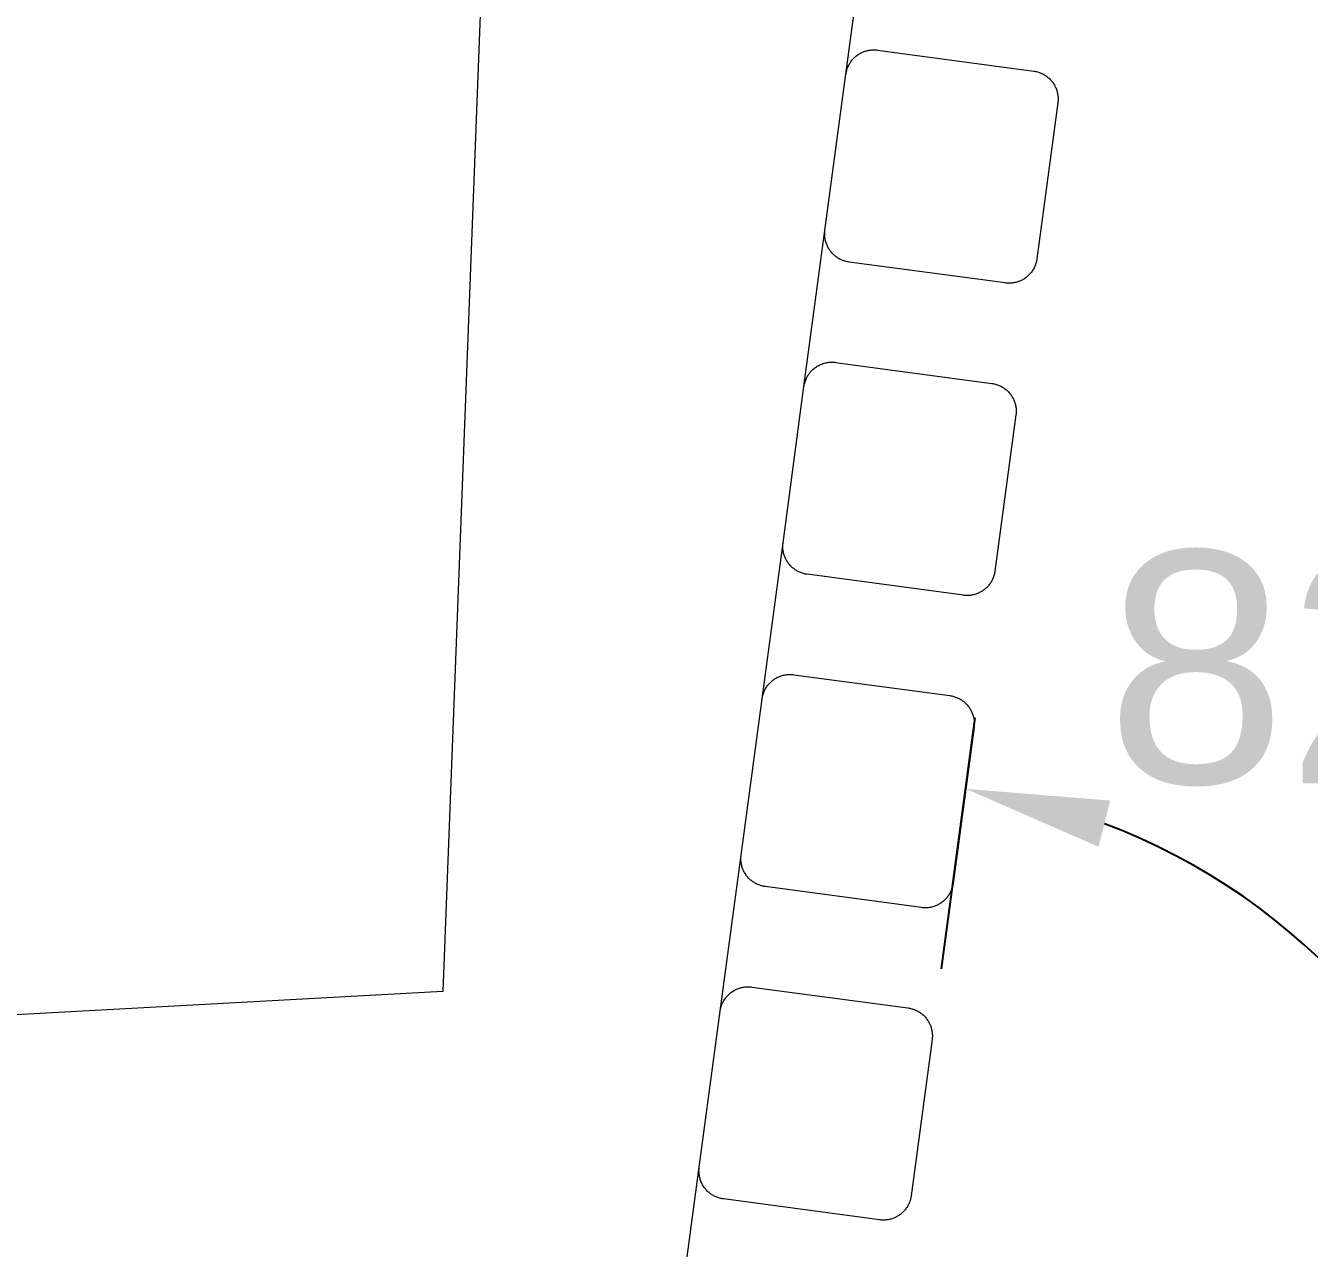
# Model space of a CAD drawing. Header units: inches. Extents: x 1 to 179, y 2 to 121.
# Drawn here: x 146.27 to 155.25, y 104.58 to 113.13 of the extents above; entities that cross this region are included whole.
import ezdxf

# ---------------------------------------------------------------- set-up
doc = ezdxf.new("R2010")
doc.units = ezdxf.units.IN
doc.layers.add('ZANO_R', color=7, linetype='Continuous', lineweight=0)
doc.layers.add('ZANO_W', color=1, linetype='Continuous', lineweight=0)
doc.styles.get("Standard").update_dxf_attribs({"font": 'arial.ttf'})
doc.dimstyles.new('amerykanie', dxfattribs={"dimtxt": 50, "dimasz": 50, "dimexe": 0.5, "dimexo": 0.5, "dimgap": 1, "dimtad": 1, "dimdec": 0, "dimzin": 0, "dimlunit": 5, "dimtxsty": 'Standard', "dimcen": 0.09, "dimclrd": 1, "dimclre": 1, "dimclrt": 1, "dimazin": 0, "dimtfac": 1, "dimtdec": 0, "dimtmove": 0, "dimatfit": 3, "dimfxl": 1, "dimtzin": 0, "dimarcsym": 1})

# ---------------------------------------------------------------- blocks, each defined once
blk = doc.blocks.new('*D413')
at = {"layer": 'ZANO_W', "color": 1, "lineweight": -2}
blk.add_line((152.6746, 106.5341), (152.9101, 108.2887), dxfattribs=at)
blk.add_arc((152.2537, 103.3967), 4.4358, 12.94414, 69.41393, dxfattribs=at)
at = {"layer": 'ZANO_W', "color": 1}
for points in [[(153.854, 107.7109), (153.7727, 107.3876), (152.8436, 107.7931)], [(156.4112, 104.3716), (156.7424, 104.4091), (156.6895, 103.3967)]]:
    blk.add_solid(points, dxfattribs=at)
at = {"layer": 'ZANO_W', "color": 1, "insert": (157.0194, 108.6336), "char_height": 1.625, "attachment_point": 5}
blk.add_mtext("82%%d21'", dxfattribs=at)

msp = doc.modelspace()

# ---------------------------------------------------------------- linework, layer by layer
at = {"layer": 'ZANO_R'}
for p, q in [((149.57627, 116.6089), (149.18399, 106.37392)), ((152.00494, 112.79293), (152.15153, 113.8855)), ((152.04281, 112.88519), (152.04694, 112.89049)), ((152.04694, 112.89049), (152.05126, 112.89564)), ((152.05126, 112.89564), (152.05574, 112.90065)), ((152.05574, 112.90065), (152.0604, 112.9055)), ((152.0604, 112.9055), (152.06522, 112.91018)), ((152.06522, 112.91018), (152.07019, 112.9147)), ((152.07019, 112.9147), (152.07532, 112.91905)), ((152.07532, 112.91905), (152.08059, 112.92322)), ((152.08059, 112.92322), (152.086, 112.9272)), ((152.086, 112.9272), (152.09155, 112.931)), ((152.09155, 112.931), (152.09722, 112.93461)), ((152.09722, 112.93461), (152.10301, 112.93803)), ((152.10301, 112.93803), (152.10891, 112.94124)), ((152.10891, 112.94124), (152.11493, 112.94425)), ((152.11493, 112.94425), (152.12103, 112.94705)), ((152.12103, 112.94705), (152.12724, 112.94964)), ((152.12724, 112.94964), (152.13352, 112.95202)), ((152.13352, 112.95202), (152.13989, 112.95418)), ((152.13989, 112.95418), (152.14632, 112.95613)), ((152.14632, 112.95613), (152.15282, 112.95785)), ((152.15282, 112.95785), (152.15937, 112.95935)), ((152.15937, 112.95935), (152.16597, 112.96063)), ((152.16597, 112.96063), (152.17261, 112.96168)), ((152.17261, 112.96168), (152.17928, 112.9625)), ((152.17928, 112.9625), (152.18598, 112.9631)), ((152.18598, 112.9631), (152.19269, 112.96346)), ((152.19269, 112.96346), (152.19941, 112.9636)), ((152.19941, 112.9636), (152.20613, 112.96351)), ((152.20613, 112.96351), (152.21284, 112.96318)), ((152.21284, 112.96318), (152.21954, 112.96263)), ((152.21954, 112.96263), (152.22622, 112.96185)), ((152.22622, 112.96185), (153.31879, 112.81526)), ((152.00494, 112.79293), (152.00595, 112.79957)), ((152.00595, 112.79957), (152.00718, 112.80618)), ((152.00718, 112.80618), (152.00864, 112.81274)), ((152.00864, 112.81274), (152.01032, 112.81925)), ((152.01032, 112.81925), (152.01222, 112.8257)), ((152.01222, 112.8257), (152.01434, 112.83207)), ((152.01434, 112.83207), (152.01668, 112.83838)), ((152.01668, 112.83838), (152.01924, 112.84459)), ((152.01924, 112.84459), (152.022, 112.85072)), ((152.022, 112.85072), (152.02497, 112.85675)), ((152.02497, 112.85675), (152.02814, 112.86268)), ((152.02814, 112.86268), (152.03152, 112.86849)), ((152.03152, 112.86849), (152.03509, 112.87418)), ((152.03509, 112.87418), (152.03886, 112.87975)), ((152.03886, 112.87975), (152.04281, 112.88519)), ((153.31879, 112.81526), (153.32543, 112.81425)), ((153.32543, 112.81425), (153.33204, 112.81302)), ((153.33204, 112.81302), (153.3386, 112.81156)), ((153.3386, 112.81156), (153.34511, 112.80988)), ((153.34511, 112.80988), (153.35156, 112.80797)), ((153.35156, 112.80797), (153.35794, 112.80585)), ((153.35794, 112.80585), (153.36424, 112.80351)), ((153.36424, 112.80351), (153.37046, 112.80096)), ((153.37046, 112.80096), (153.37658, 112.7982)), ((151.85834, 111.70036), (152.00494, 112.79293)), ((153.37658, 112.7982), (153.38261, 112.79523)), ((153.38261, 112.79523), (153.38854, 112.79205)), ((153.38854, 112.79205), (153.39435, 112.78868)), ((153.39435, 112.78868), (153.40004, 112.7851)), ((153.40004, 112.7851), (153.40561, 112.78134)), ((153.40561, 112.78134), (153.41105, 112.77739)), ((153.41105, 112.77739), (153.41635, 112.77325)), ((153.41635, 112.77325), (153.4215, 112.76894)), ((153.4215, 112.76894), (153.42651, 112.76445)), ((153.42651, 112.76445), (153.43136, 112.7598)), ((153.43136, 112.7598), (153.43604, 112.75498)), ((153.43604, 112.75498), (153.44056, 112.75)), ((153.44056, 112.75), (153.44491, 112.74488)), ((153.44491, 112.74488), (153.44908, 112.7396)), ((153.44908, 112.7396), (153.45307, 112.73419)), ((153.45307, 112.73419), (153.45687, 112.72865)), ((153.45687, 112.72865), (153.46047, 112.72298)), ((153.46047, 112.72298), (153.46389, 112.71719)), ((153.46389, 112.71719), (153.4671, 112.71128)), ((153.4671, 112.71128), (153.47011, 112.70527)), ((153.47011, 112.70527), (153.47291, 112.69916)), ((153.47291, 112.69916), (153.4755, 112.69296)), ((153.4755, 112.69296), (153.47788, 112.68667)), ((153.47788, 112.68667), (153.48005, 112.68031)), ((153.48005, 112.68031), (153.48199, 112.67387)), ((153.48199, 112.67387), (153.48371, 112.66738)), ((153.48371, 112.66738), (153.48521, 112.66083)), ((153.48521, 112.66083), (153.48649, 112.65423)), ((153.48649, 112.65423), (153.48754, 112.64759)), ((153.48754, 112.64759), (153.48836, 112.64092)), ((153.48836, 112.64092), (153.48896, 112.63422)), ((153.48896, 112.63422), (153.48932, 112.62751)), ((153.48932, 112.62751), (153.48946, 112.62079)), ((153.48946, 112.62079), (153.48937, 112.61407)), ((153.48771, 112.59398), (153.34112, 111.50141)), ((153.48849, 112.60065), (153.48771, 112.59398)), ((153.48904, 112.60735), (153.48849, 112.60065)), ((153.48937, 112.61407), (153.48904, 112.60735)), ((151.71175, 110.60779), (151.85834, 111.70036)), ((151.8566, 111.67355), (151.85669, 111.68027)), ((151.85673, 111.66683), (151.8566, 111.67355)), ((151.85669, 111.68027), (151.85701, 111.68698)), ((151.8571, 111.66011), (151.85673, 111.66683)), ((151.85701, 111.68698), (151.85756, 111.69368)), ((151.85769, 111.65342), (151.8571, 111.66011)), ((151.85756, 111.69368), (151.85834, 111.70036)), ((151.85852, 111.64675), (151.85769, 111.65342)), ((151.85957, 111.64011), (151.85852, 111.64675)), ((151.86084, 111.63351), (151.85957, 111.64011)), ((151.86234, 111.62696), (151.86084, 111.63351)), ((151.86407, 111.62046), (151.86234, 111.62696)), ((151.86601, 111.61403), (151.86407, 111.62046)), ((151.86817, 111.60766), (151.86601, 111.61403)), ((151.87055, 111.60138), (151.86817, 111.60766)), ((151.87315, 111.59517), (151.87055, 111.60138)), ((151.87595, 111.58906), (151.87315, 111.59517)), ((151.87896, 111.58305), (151.87595, 111.58906)), ((151.88217, 111.57715), (151.87896, 111.58305)), ((151.88558, 111.57136), (151.88217, 111.57715)), ((151.88919, 111.56569), (151.88558, 111.57136)), ((151.89299, 111.56014), (151.88919, 111.56569)), ((151.89698, 111.55473), (151.89299, 111.56014)), ((151.90115, 111.54946), (151.89698, 111.55473)), ((151.90549, 111.54433), (151.90115, 111.54946)), ((151.91001, 111.53936), (151.90549, 111.54433)), ((151.9147, 111.53454), (151.91001, 111.53936)), ((151.91955, 111.52988), (151.9147, 111.53454)), ((151.92455, 111.5254), (151.91955, 111.52988)), ((151.92971, 111.52108), (151.92455, 111.5254)), ((151.93501, 111.51695), (151.92971, 111.52108)), ((151.94044, 111.51299), (151.93501, 111.51695)), ((151.94601, 111.50923), (151.94044, 111.51299)), ((151.95171, 111.50566), (151.94601, 111.50923)), ((151.95752, 111.50228), (151.95171, 111.50566)), ((151.96344, 111.49911), (151.95752, 111.50228)), ((151.96947, 111.49614), (151.96344, 111.49911)), ((151.9756, 111.49337), (151.96947, 111.49614)), ((151.98182, 111.49082), (151.9756, 111.49337)), ((151.98812, 111.48848), (151.98182, 111.49082)), ((151.9945, 111.48636), (151.98812, 111.48848)), ((152.00095, 111.48446), (151.9945, 111.48636)), ((152.00745, 111.48278), (152.00095, 111.48446)), ((152.01402, 111.48132), (152.00745, 111.48278)), ((152.02062, 111.48008), (152.01402, 111.48132)), ((152.02727, 111.47908), (152.02062, 111.48008)), ((153.11984, 111.33248), (152.02727, 111.47908)), ((153.32937, 111.45596), (153.32682, 111.44974)), ((153.33171, 111.46226), (153.32937, 111.45596)), ((153.33383, 111.46864), (153.33171, 111.46226)), ((153.33574, 111.47508), (153.33383, 111.46864)), ((153.33742, 111.48159), (153.33574, 111.47508)), ((153.33888, 111.48815), (153.33742, 111.48159)), ((153.34011, 111.49476), (153.33888, 111.48815)), ((153.34112, 111.50141), (153.34011, 111.49476)), ((153.25451, 111.36333), (153.24884, 111.35972)), ((153.26005, 111.36713), (153.25451, 111.36333)), ((153.26546, 111.37112), (153.26005, 111.36713)), ((153.27074, 111.37529), (153.26546, 111.37112)), ((153.27586, 111.37963), (153.27074, 111.37529)), ((153.28084, 111.38415), (153.27586, 111.37963)), ((153.28566, 111.38884), (153.28084, 111.38415)), ((153.29031, 111.39369), (153.28566, 111.38884)), ((153.2948, 111.39869), (153.29031, 111.39369)), ((153.29911, 111.40385), (153.2948, 111.39869)), ((153.30325, 111.40915), (153.29911, 111.40385)), ((153.3072, 111.41458), (153.30325, 111.40915)), ((153.31097, 111.42015), (153.3072, 111.41458)), ((153.31454, 111.42585), (153.31097, 111.42015)), ((153.31791, 111.43166), (153.31454, 111.42585)), ((153.32109, 111.43758), (153.31791, 111.43166)), ((153.32406, 111.44361), (153.32109, 111.43758)), ((153.32682, 111.44974), (153.32406, 111.44361)), ((153.12652, 111.3317), (153.11984, 111.33248)), ((153.13321, 111.33115), (153.12652, 111.3317)), ((153.13993, 111.33083), (153.13321, 111.33115)), ((153.14665, 111.33074), (153.13993, 111.33083)), ((153.15337, 111.33087), (153.14665, 111.33074)), ((153.16008, 111.33124), (153.15337, 111.33087)), ((153.16678, 111.33183), (153.16008, 111.33124)), ((153.17345, 111.33266), (153.16678, 111.33183)), ((153.18009, 111.33371), (153.17345, 111.33266)), ((153.18669, 111.33498), (153.18009, 111.33371)), ((153.19324, 111.33648), (153.18669, 111.33498)), ((153.19974, 111.33821), (153.19324, 111.33648)), ((153.20617, 111.34015), (153.19974, 111.33821)), ((153.21253, 111.34231), (153.20617, 111.34015)), ((153.21882, 111.34469), (153.21253, 111.34231)), ((153.22502, 111.34728), (153.21882, 111.34469)), ((153.23113, 111.35009), (153.22502, 111.34728)), ((153.23714, 111.3531), (153.23113, 111.35009)), ((153.24305, 111.35631), (153.23714, 111.3531)), ((153.24884, 111.35972), (153.24305, 111.35631)), ((151.777, 110.72956), (151.78213, 110.73391)), ((151.78213, 110.73391), (151.7874, 110.73808)), ((151.7874, 110.73808), (151.79282, 110.74206)), ((151.79282, 110.74206), (151.79836, 110.74586)), ((151.79836, 110.74586), (151.80403, 110.74947)), ((151.80403, 110.74947), (151.80982, 110.75288)), ((151.80982, 110.75288), (151.81573, 110.7561)), ((151.81573, 110.7561), (151.82174, 110.75911)), ((151.82174, 110.75911), (151.82785, 110.76191)), ((151.82785, 110.76191), (151.83405, 110.7645)), ((151.83405, 110.7645), (151.84033, 110.76688)), ((151.84033, 110.76688), (151.8467, 110.76904)), ((151.8467, 110.76904), (151.85313, 110.77099)), ((151.85313, 110.77099), (151.85963, 110.77271)), ((151.85963, 110.77271), (151.86618, 110.77421)), ((151.86618, 110.77421), (151.87278, 110.77549)), ((151.87278, 110.77549), (151.87942, 110.77654)), ((151.87942, 110.77654), (151.88609, 110.77736)), ((151.88609, 110.77736), (151.89279, 110.77796)), ((151.89279, 110.77796), (151.8995, 110.77832)), ((151.8995, 110.77832), (151.90622, 110.77846)), ((151.90622, 110.77846), (151.91294, 110.77836)), ((151.91294, 110.77836), (151.91965, 110.77804)), ((151.91965, 110.77804), (151.92635, 110.77749)), ((151.92635, 110.77749), (151.93303, 110.77671)), ((151.93303, 110.77671), (153.0256, 110.63012)), ((151.71903, 110.64055), (151.72116, 110.64693)), ((151.72116, 110.64693), (151.7235, 110.65323)), ((151.7235, 110.65323), (151.72605, 110.65945)), ((151.72605, 110.65945), (151.72881, 110.66558)), ((151.72881, 110.66558), (151.73178, 110.67161)), ((151.73178, 110.67161), (151.73496, 110.67753)), ((151.73496, 110.67753), (151.73833, 110.68335)), ((151.73833, 110.68335), (151.7419, 110.68904)), ((151.7419, 110.68904), (151.74567, 110.69461)), ((151.74567, 110.69461), (151.74962, 110.70005)), ((151.74962, 110.70005), (151.75375, 110.70535)), ((151.75375, 110.70535), (151.75807, 110.7105)), ((151.75807, 110.7105), (151.76256, 110.71551)), ((151.76256, 110.71551), (151.76721, 110.72035)), ((151.76721, 110.72035), (151.77203, 110.72504)), ((151.77203, 110.72504), (151.777, 110.72956)), ((151.56516, 109.51521), (151.71175, 110.60779)), ((151.71175, 110.60779), (151.71276, 110.61443)), ((151.71276, 110.61443), (151.71399, 110.62104)), ((151.71399, 110.62104), (151.71545, 110.6276)), ((151.71545, 110.6276), (151.71713, 110.63411)), ((151.71713, 110.63411), (151.71903, 110.64055)), ((153.0256, 110.63012), (153.03225, 110.62911)), ((153.03225, 110.62911), (153.03885, 110.62787)), ((153.03885, 110.62787), (153.04541, 110.62642)), ((153.04541, 110.62642), (153.05192, 110.62473)), ((153.05192, 110.62473), (153.05837, 110.62283)), ((153.05837, 110.62283), (153.06475, 110.62071)), ((153.06475, 110.62071), (153.07105, 110.61837)), ((153.07105, 110.61837), (153.07727, 110.61582)), ((153.07727, 110.61582), (153.08339, 110.61306)), ((153.08339, 110.61306), (153.08942, 110.61008)), ((153.08942, 110.61008), (153.09535, 110.60691)), ((153.09535, 110.60691), (153.10116, 110.60353)), ((153.10116, 110.60353), (153.10686, 110.59996)), ((153.10686, 110.59996), (153.11242, 110.5962)), ((153.11242, 110.5962), (153.11786, 110.59225)), ((153.11786, 110.59225), (153.12316, 110.58811)), ((153.12316, 110.58811), (153.12832, 110.5838)), ((153.12832, 110.5838), (153.13332, 110.57931)), ((153.13332, 110.57931), (153.13817, 110.57465)), ((153.13817, 110.57465), (153.14286, 110.56984)), ((153.14286, 110.56984), (153.14737, 110.56486)), ((153.14737, 110.56486), (153.15172, 110.55973)), ((153.15172, 110.55973), (153.15589, 110.55446)), ((153.15589, 110.55446), (153.15988, 110.54905)), ((153.15988, 110.54905), (153.16368, 110.54351)), ((153.16368, 110.54351), (153.16729, 110.53783)), ((153.16729, 110.53783), (153.1707, 110.53204)), ((153.1707, 110.53204), (153.17391, 110.52614)), ((153.17391, 110.52614), (153.17692, 110.52013)), ((153.17692, 110.52013), (153.17972, 110.51402)), ((153.17972, 110.51402), (153.18232, 110.50782)), ((153.18232, 110.50782), (153.18469, 110.50153)), ((153.18469, 110.50153), (153.18686, 110.49517)), ((153.18686, 110.49517), (153.1888, 110.48873)), ((153.1888, 110.48873), (153.19053, 110.48224)), ((153.19053, 110.48224), (153.19203, 110.47568)), ((153.19203, 110.47568), (153.1933, 110.46908)), ((153.1933, 110.46908), (153.19435, 110.46245)), ((153.19452, 110.40884), (153.04793, 109.31627)), ((153.19435, 110.46245), (153.19518, 110.45577)), ((153.1953, 110.41551), (153.19452, 110.40884)), ((153.19518, 110.45577), (153.19577, 110.44908)), ((153.19586, 110.42221), (153.1953, 110.41551)), ((153.19577, 110.44908), (153.19614, 110.44237)), ((153.19618, 110.42893), (153.19586, 110.42221)), ((153.19614, 110.44237), (153.19627, 110.43565)), ((153.19627, 110.43565), (153.19618, 110.42893)), ((151.41856, 108.42264), (151.56516, 109.51521)), ((151.56341, 109.4884), (151.5635, 109.49513)), ((151.56354, 109.48168), (151.56341, 109.4884)), ((151.5635, 109.49513), (151.56382, 109.50184)), ((151.56391, 109.47497), (151.56354, 109.48168)), ((151.56382, 109.50184), (151.56438, 109.50854)), ((151.56438, 109.50854), (151.56516, 109.51521)), ((151.56451, 109.46828), (151.56391, 109.47497)), ((151.56533, 109.46161), (151.56451, 109.46828)), ((151.56638, 109.45497), (151.56533, 109.46161)), ((151.56765, 109.44837), (151.56638, 109.45497)), ((151.56916, 109.44182), (151.56765, 109.44837)), ((151.57088, 109.43532), (151.56916, 109.44182)), ((151.57282, 109.42888), (151.57088, 109.43532)), ((151.57499, 109.42252), (151.57282, 109.42888)), ((151.57737, 109.41623), (151.57499, 109.42252)), ((151.57996, 109.41003), (151.57737, 109.41623)), ((151.58276, 109.40392), (151.57996, 109.41003)), ((151.58577, 109.39791), (151.58276, 109.40392)), ((151.58898, 109.39201), (151.58577, 109.39791)), ((151.59239, 109.38622), (151.58898, 109.39201)), ((151.596, 109.38055), (151.59239, 109.38622)), ((151.5998, 109.375), (151.596, 109.38055)), ((151.60379, 109.36959), (151.5998, 109.375)), ((151.60796, 109.36432), (151.60379, 109.36959)), ((151.61231, 109.35919), (151.60796, 109.36432)), ((151.61683, 109.35421), (151.61231, 109.35919)), ((151.62151, 109.3494), (151.61683, 109.35421)), ((151.62636, 109.34474), (151.62151, 109.3494)), ((151.63136, 109.34025), (151.62636, 109.34474)), ((151.63652, 109.33594), (151.63136, 109.34025)), ((151.64182, 109.3318), (151.63652, 109.33594)), ((151.64726, 109.32785), (151.64182, 109.3318)), ((151.65282, 109.32409), (151.64726, 109.32785)), ((151.65852, 109.32052), (151.65282, 109.32409)), ((151.66433, 109.31714), (151.65852, 109.32052)), ((151.67026, 109.31397), (151.66433, 109.31714)), ((151.67629, 109.311), (151.67026, 109.31397)), ((151.68241, 109.30823), (151.67629, 109.311)), ((151.68863, 109.30568), (151.68241, 109.30823)), ((151.69493, 109.30334), (151.68863, 109.30568)), ((151.70131, 109.30122), (151.69493, 109.30334)), ((151.70776, 109.29932), (151.70131, 109.30122)), ((151.71427, 109.29764), (151.70776, 109.29932)), ((151.72083, 109.29618), (151.71427, 109.29764)), ((153.04569, 109.30301), (153.04423, 109.29645)), ((153.04692, 109.30962), (153.04569, 109.30301)), ((153.04793, 109.31627), (153.04692, 109.30962)), ((151.72743, 109.29494), (151.72083, 109.29618)), ((151.73408, 109.29394), (151.72743, 109.29494)), ((152.82665, 109.14734), (151.73408, 109.29394)), ((152.99713, 109.20855), (152.99247, 109.2037)), ((153.00161, 109.21355), (152.99713, 109.20855)), ((153.00593, 109.2187), (153.00161, 109.21355)), ((153.01006, 109.224), (153.00593, 109.2187)), ((153.01401, 109.22944), (153.01006, 109.224)), ((153.01778, 109.23501), (153.01401, 109.22944)), ((153.02135, 109.2407), (153.01778, 109.23501)), ((153.02472, 109.24652), (153.02135, 109.2407)), ((153.0279, 109.25244), (153.02472, 109.24652)), ((153.03087, 109.25847), (153.0279, 109.25244)), ((153.03363, 109.2646), (153.03087, 109.25847)), ((153.03619, 109.27082), (153.03363, 109.2646)), ((153.03852, 109.27712), (153.03619, 109.27082)), ((153.04065, 109.2835), (153.03852, 109.27712)), ((153.04255, 109.28994), (153.04065, 109.2835)), ((153.04423, 109.29645), (153.04255, 109.28994)), ((152.83333, 109.14656), (152.82665, 109.14734)), ((152.84003, 109.14601), (152.83333, 109.14656)), ((152.84674, 109.14569), (152.84003, 109.14601)), ((152.85346, 109.14559), (152.84674, 109.14569)), ((152.86018, 109.14573), (152.85346, 109.14559)), ((152.86689, 109.1461), (152.86018, 109.14573)), ((152.87359, 109.14669), (152.86689, 109.1461)), ((152.88026, 109.14751), (152.87359, 109.14669)), ((152.8869, 109.14856), (152.88026, 109.14751)), ((152.8935, 109.14984), (152.8869, 109.14856)), ((152.90005, 109.15134), (152.8935, 109.14984)), ((152.90655, 109.15306), (152.90005, 109.15134)), ((152.91298, 109.15501), (152.90655, 109.15306)), ((152.91935, 109.15717), (152.91298, 109.15501)), ((152.92563, 109.15955), (152.91935, 109.15717)), ((152.93183, 109.16214), (152.92563, 109.15955)), ((152.93794, 109.16495), (152.93183, 109.16214)), ((152.94395, 109.16795), (152.93794, 109.16495)), ((152.94986, 109.17117), (152.94395, 109.16795)), ((152.95565, 109.17458), (152.94986, 109.17117)), ((152.96132, 109.17819), (152.95565, 109.17458)), ((152.96686, 109.18199), (152.96132, 109.17819)), ((152.97228, 109.18597), (152.96686, 109.18199)), ((152.97755, 109.19014), (152.97228, 109.18597)), ((152.98268, 109.19449), (152.97755, 109.19014)), ((152.98765, 109.19901), (152.98268, 109.19449)), ((152.99247, 109.2037), (152.98765, 109.19901)), ((151.53466, 108.57677), (151.54086, 108.57936)), ((151.54086, 108.57936), (151.54715, 108.58174)), ((151.54715, 108.58174), (151.55351, 108.5839)), ((151.55351, 108.5839), (151.55995, 108.58585)), ((151.55995, 108.58585), (151.56644, 108.58757)), ((151.56644, 108.58757), (151.57299, 108.58907)), ((151.57299, 108.58907), (151.57959, 108.59035)), ((151.57959, 108.59035), (151.58623, 108.5914)), ((151.58623, 108.5914), (151.5929, 108.59222)), ((151.5929, 108.59222), (151.5996, 108.59281)), ((151.5996, 108.59281), (151.60631, 108.59318)), ((151.60631, 108.59318), (151.61303, 108.59332)), ((151.61303, 108.59332), (151.61975, 108.59322)), ((151.61975, 108.59322), (151.62647, 108.5929)), ((151.62647, 108.5929), (151.63317, 108.59235)), ((151.63317, 108.59235), (151.63984, 108.59157)), ((151.63984, 108.59157), (152.73241, 108.44497)), ((151.43859, 108.48647), (151.44177, 108.49239)), ((151.44177, 108.49239), (151.44514, 108.49821)), ((151.44514, 108.49821), (151.44871, 108.5039)), ((151.44871, 108.5039), (151.45248, 108.50947)), ((151.45248, 108.50947), (151.45643, 108.51491)), ((151.45643, 108.51491), (151.46057, 108.5202)), ((151.46057, 108.5202), (151.46488, 108.52536)), ((151.46488, 108.52536), (151.46937, 108.53036)), ((151.46937, 108.53036), (151.47402, 108.53521)), ((151.47402, 108.53521), (151.47884, 108.5399)), ((151.47884, 108.5399), (151.48382, 108.54442)), ((151.48382, 108.54442), (151.48894, 108.54877)), ((151.48894, 108.54877), (151.49422, 108.55293)), ((151.49422, 108.55293), (151.49963, 108.55692)), ((151.49963, 108.55692), (151.50517, 108.56072)), ((151.50517, 108.56072), (151.51084, 108.56433)), ((151.51084, 108.56433), (151.51663, 108.56774)), ((151.51663, 108.56774), (151.52254, 108.57095)), ((151.52254, 108.57095), (151.52855, 108.57396)), ((151.52855, 108.57396), (151.53466, 108.57677)), ((151.27197, 107.33007), (151.41856, 108.42264)), ((151.41856, 108.42264), (151.41957, 108.42929)), ((151.41957, 108.42929), (151.4208, 108.4359)), ((151.4208, 108.4359), (151.42226, 108.44246)), ((151.42226, 108.44246), (151.42394, 108.44897)), ((151.42394, 108.44897), (151.42585, 108.45541)), ((151.42585, 108.45541), (151.42797, 108.46179)), ((151.42797, 108.46179), (151.43031, 108.46809)), ((151.43031, 108.46809), (151.43286, 108.47431)), ((151.43286, 108.47431), (151.43562, 108.48044)), ((151.43562, 108.48044), (151.43859, 108.48647)), ((152.73241, 108.44497), (152.73906, 108.44397)), ((152.73906, 108.44397), (152.74567, 108.44273)), ((152.74567, 108.44273), (152.75223, 108.44127)), ((152.75223, 108.44127), (152.75873, 108.43959)), ((152.75873, 108.43959), (152.76518, 108.43769)), ((152.76518, 108.43769), (152.77156, 108.43557)), ((152.77156, 108.43557), (152.77786, 108.43323)), ((152.77786, 108.43323), (152.78408, 108.43068)), ((152.78408, 108.43068), (152.79021, 108.42791)), ((152.79021, 108.42791), (152.79624, 108.42494)), ((152.79624, 108.42494), (152.80216, 108.42177)), ((152.80216, 108.42177), (152.80797, 108.41839)), ((152.80797, 108.41839), (152.81367, 108.41482)), ((152.81367, 108.41482), (152.81924, 108.41106)), ((152.81924, 108.41106), (152.82467, 108.4071)), ((152.82467, 108.4071), (152.82997, 108.40297)), ((152.82997, 108.40297), (152.83513, 108.39866)), ((152.83513, 108.39866), (152.84013, 108.39417)), ((152.84013, 108.39417), (152.84498, 108.38951)), ((152.84498, 108.38951), (152.84967, 108.38469)), ((152.84967, 108.38469), (152.85419, 108.37972)), ((152.85419, 108.37972), (152.85853, 108.37459)), ((152.85853, 108.37459), (152.8627, 108.36932)), ((152.8627, 108.36932), (152.86669, 108.36391)), ((152.86669, 108.36391), (152.87049, 108.35836)), ((152.87049, 108.35836), (152.8741, 108.35269)), ((152.8741, 108.35269), (152.87751, 108.3469)), ((152.87751, 108.3469), (152.88072, 108.341)), ((152.88072, 108.341), (152.88373, 108.33499)), ((152.88373, 108.33499), (152.88653, 108.32888)), ((152.88653, 108.32888), (152.88913, 108.32268)), ((152.88913, 108.32268), (152.89151, 108.31639)), ((152.89151, 108.31639), (152.89367, 108.31002)), ((152.89367, 108.31002), (152.89561, 108.30359)), ((152.90134, 108.22369), (152.75474, 107.13112)), ((152.89561, 108.30359), (152.89734, 108.29709)), ((152.89734, 108.29709), (152.89884, 108.29054)), ((152.89884, 108.29054), (152.90011, 108.28394)), ((152.90011, 108.28394), (152.90116, 108.2773)), ((152.90116, 108.2773), (152.90199, 108.27063)), ((152.90212, 108.23037), (152.90134, 108.22369)), ((152.90199, 108.27063), (152.90258, 108.26394)), ((152.90267, 108.23707), (152.90212, 108.23037)), ((152.90258, 108.26394), (152.90295, 108.25723)), ((152.90299, 108.24378), (152.90267, 108.23707)), ((152.90295, 108.25723), (152.90308, 108.2505)), ((152.90308, 108.2505), (152.90299, 108.24378)), ((151.12537, 106.2375), (151.27197, 107.33007)), ((151.27064, 107.3167), (151.27119, 107.3234)), ((151.27119, 107.3234), (151.27197, 107.33007)), ((151.27022, 107.30326), (151.27031, 107.30998)), ((151.27036, 107.29654), (151.27022, 107.30326)), ((151.27031, 107.30998), (151.27064, 107.3167)), ((151.27072, 107.28983), (151.27036, 107.29654)), ((151.27132, 107.28314), (151.27072, 107.28983)), ((151.27214, 107.27646), (151.27132, 107.28314)), ((151.27319, 107.26983), (151.27214, 107.27646)), ((151.27447, 107.26323), (151.27319, 107.26983)), ((151.27597, 107.25667), (151.27447, 107.26323)), ((151.27769, 107.25018), (151.27597, 107.25667)), ((151.27964, 107.24374), (151.27769, 107.25018)), ((151.2818, 107.23738), (151.27964, 107.24374)), ((151.28418, 107.23109), (151.2818, 107.23738)), ((151.28677, 107.22489), (151.28418, 107.23109)), ((151.28957, 107.21878), (151.28677, 107.22489)), ((151.29258, 107.21277), (151.28957, 107.21878)), ((151.29579, 107.20687), (151.29258, 107.21277)), ((151.29921, 107.20107), (151.29579, 107.20687)), ((151.30281, 107.1954), (151.29921, 107.20107)), ((151.30661, 107.18986), (151.30281, 107.1954)), ((151.3106, 107.18445), (151.30661, 107.18986)), ((151.31477, 107.17918), (151.3106, 107.18445)), ((151.31912, 107.17405), (151.31477, 107.17918)), ((151.32364, 107.16907), (151.31912, 107.17405)), ((151.32832, 107.16425), (151.32364, 107.16907)), ((151.33317, 107.1596), (151.32832, 107.16425)), ((151.33818, 107.15511), (151.33317, 107.1596)), ((151.34333, 107.1508), (151.33818, 107.15511)), ((151.34863, 107.14666), (151.34333, 107.1508)), ((151.35407, 107.14271), (151.34863, 107.14666)), ((151.35964, 107.13895), (151.35407, 107.14271)), ((151.36533, 107.13537), (151.35964, 107.13895)), ((151.37114, 107.132), (151.36533, 107.13537)), ((151.37707, 107.12882), (151.37114, 107.132)), ((151.3831, 107.12585), (151.37707, 107.12882)), ((151.38923, 107.12309), (151.3831, 107.12585)), ((151.39544, 107.12054), (151.38923, 107.12309)), ((151.40175, 107.1182), (151.39544, 107.12054)), ((151.40812, 107.11608), (151.40175, 107.1182)), ((151.41457, 107.11418), (151.40812, 107.11608)), ((151.42108, 107.11249), (151.41457, 107.11418)), ((151.42764, 107.11103), (151.42108, 107.11249)), ((151.43425, 107.1098), (151.42764, 107.11103)), ((151.44089, 107.10879), (151.43425, 107.1098)), ((152.53346, 106.9622), (151.44089, 107.10879)), ((152.72816, 107.05556), (152.72459, 107.04987)), ((152.73154, 107.06137), (152.72816, 107.05556)), ((152.73471, 107.0673), (152.73154, 107.06137)), ((152.73768, 107.07333), (152.73471, 107.0673)), ((152.74045, 107.07946), (152.73768, 107.07333)), ((152.743, 107.08567), (152.74045, 107.07946)), ((152.74534, 107.09198), (152.743, 107.08567)), ((152.74746, 107.09835), (152.74534, 107.09198)), ((152.74936, 107.1048), (152.74746, 107.09835)), ((152.75104, 107.11131), (152.74936, 107.1048)), ((152.7525, 107.11787), (152.75104, 107.11131)), ((152.75374, 107.12448), (152.7525, 107.11787)), ((152.75474, 107.13112), (152.75374, 107.12448)), ((152.54014, 106.96142), (152.53346, 106.9622)), ((152.5804, 106.96155), (152.57371, 106.96095)), ((152.58707, 106.96237), (152.5804, 106.96155)), ((152.59371, 106.96342), (152.58707, 106.96237)), ((152.60031, 106.9647), (152.59371, 106.96342)), ((152.60686, 106.9662), (152.60031, 106.9647)), ((152.61336, 106.96792), (152.60686, 106.9662)), ((152.61979, 106.96987), (152.61336, 106.96792)), ((152.62616, 106.97203), (152.61979, 106.96987)), ((152.63244, 106.97441), (152.62616, 106.97203)), ((152.63865, 106.977), (152.63244, 106.97441)), ((152.64476, 106.9798), (152.63865, 106.977)), ((152.65077, 106.98281), (152.64476, 106.9798)), ((152.65667, 106.98603), (152.65077, 106.98281)), ((152.66246, 106.98944), (152.65667, 106.98603)), ((152.66813, 106.99305), (152.66246, 106.98944)), ((152.67368, 106.99685), (152.66813, 106.99305)), ((152.67909, 107.00083), (152.67368, 106.99685)), ((152.68436, 107.005), (152.67909, 107.00083)), ((152.68949, 107.00935), (152.68436, 107.005)), ((152.69446, 107.01387), (152.68949, 107.00935)), ((152.69928, 107.01856), (152.69446, 107.01387)), ((152.70394, 107.0234), (152.69928, 107.01856)), ((152.70842, 107.02841), (152.70394, 107.0234)), ((152.71274, 107.03356), (152.70842, 107.02841)), ((152.71687, 107.03886), (152.71274, 107.03356)), ((152.72083, 107.0443), (152.71687, 107.03886)), ((152.72459, 107.04987), (152.72083, 107.0443)), ((152.54684, 106.96087), (152.54014, 106.96142)), ((152.55355, 106.96055), (152.54684, 106.96087)), ((152.56027, 106.96045), (152.55355, 106.96055)), ((152.56699, 106.96059), (152.56027, 106.96045)), ((152.57371, 106.96095), (152.56699, 106.96059)), ((149.18399, 106.37392), (143.92722, 106.0898)), ((151.16324, 106.32976), (151.16738, 106.33506)), ((151.16738, 106.33506), (151.17169, 106.34022)), ((151.17169, 106.34022), (151.17618, 106.34522)), ((151.17618, 106.34522), (151.18083, 106.35007)), ((151.18083, 106.35007), (151.18565, 106.35476)), ((151.18565, 106.35476), (151.19063, 106.35928)), ((151.19063, 106.35928), (151.19576, 106.36362)), ((151.19576, 106.36362), (151.20103, 106.36779)), ((151.20103, 106.36779), (151.20644, 106.37178)), ((151.20644, 106.37178), (151.21198, 106.37558)), ((151.21198, 106.37558), (151.21766, 106.37919)), ((151.21766, 106.37919), (151.22345, 106.3826)), ((151.22345, 106.3826), (151.22935, 106.38581)), ((151.22935, 106.38581), (151.23536, 106.38882)), ((151.23536, 106.38882), (151.24147, 106.39162)), ((151.24147, 106.39162), (151.24767, 106.39422)), ((151.24767, 106.39422), (151.25396, 106.3966)), ((151.25396, 106.3966), (151.26032, 106.39876)), ((151.26032, 106.39876), (151.26676, 106.4007)), ((151.26676, 106.4007), (151.27325, 106.40243)), ((151.27325, 106.40243), (151.27981, 106.40393)), ((151.27981, 106.40393), (151.28641, 106.4052)), ((151.28641, 106.4052), (151.29304, 106.40625)), ((151.29304, 106.40625), (151.29972, 106.40708)), ((151.29972, 106.40708), (151.30641, 106.40767)), ((151.30641, 106.40767), (151.31312, 106.40804)), ((151.31312, 106.40804), (151.31984, 106.40817)), ((151.31984, 106.40817), (151.32656, 106.40808)), ((151.32656, 106.40808), (151.33328, 106.40776)), ((151.33328, 106.40776), (151.33998, 106.40721)), ((151.33998, 106.40721), (151.34665, 106.40643)), ((151.34665, 106.40643), (152.43922, 106.25983)), ((151.12537, 106.2375), (151.12638, 106.24415)), ((151.12638, 106.24415), (151.12761, 106.25076)), ((151.12761, 106.25076), (151.12907, 106.25732)), ((151.12907, 106.25732), (151.13076, 106.26382)), ((151.13076, 106.26382), (151.13266, 106.27027)), ((151.13266, 106.27027), (151.13478, 106.27665)), ((151.13478, 106.27665), (151.13712, 106.28295)), ((151.13712, 106.28295), (151.13967, 106.28917)), ((151.13967, 106.28917), (151.14243, 106.2953)), ((151.14243, 106.2953), (151.14541, 106.30133)), ((151.14541, 106.30133), (151.14858, 106.30725)), ((151.14858, 106.30725), (151.15196, 106.31306)), ((151.15196, 106.31306), (151.15553, 106.31876)), ((151.15553, 106.31876), (151.15929, 106.32433)), ((151.15929, 106.32433), (151.16324, 106.32976)), ((152.43922, 106.25983), (152.44587, 106.25882)), ((152.44587, 106.25882), (152.45248, 106.25759)), ((152.45248, 106.25759), (152.45904, 106.25613)), ((152.45904, 106.25613), (152.46555, 106.25445)), ((152.46555, 106.25445), (152.47199, 106.25255)), ((152.47199, 106.25255), (152.47837, 106.25043)), ((152.47837, 106.25043), (152.48467, 106.24809)), ((152.48467, 106.24809), (152.49089, 106.24553)), ((152.49089, 106.24553), (152.49702, 106.24277)), ((150.97878, 105.14493), (151.12537, 106.2375)), ((152.49702, 106.24277), (152.50305, 106.2398)), ((152.50305, 106.2398), (152.50897, 106.23663)), ((152.50897, 106.23663), (152.51479, 106.23325)), ((152.51479, 106.23325), (152.52048, 106.22968)), ((152.52048, 106.22968), (152.52605, 106.22592)), ((152.52605, 106.22592), (152.53149, 106.22196)), ((152.53149, 106.22196), (152.53678, 106.21783)), ((152.53678, 106.21783), (152.54194, 106.21351)), ((152.54194, 106.21351), (152.54694, 106.20903)), ((152.54694, 106.20903), (152.55179, 106.20437)), ((152.55179, 106.20437), (152.55648, 106.19955)), ((152.55648, 106.19955), (152.561, 106.19458)), ((152.561, 106.19458), (152.56535, 106.18945)), ((152.56535, 106.18945), (152.56951, 106.18418)), ((152.56951, 106.18418), (152.5735, 106.17877)), ((152.5735, 106.17877), (152.5773, 106.17322)), ((152.5773, 106.17322), (152.58091, 106.16755)), ((152.58091, 106.16755), (152.58432, 106.16176)), ((152.58432, 106.16176), (152.58754, 106.15586)), ((152.58754, 106.15586), (152.59054, 106.14985)), ((152.59054, 106.14985), (152.59335, 106.14374)), ((152.59335, 106.14374), (152.59594, 106.13753)), ((152.59594, 106.13753), (152.59832, 106.13125)), ((152.59832, 106.13125), (152.60048, 106.12488)), ((152.60048, 106.12488), (152.60243, 106.11845)), ((152.60243, 106.11845), (152.60415, 106.11195)), ((152.60415, 106.11195), (152.60565, 106.1054)), ((152.60565, 106.1054), (152.60693, 106.0988)), ((152.60693, 106.0988), (152.60798, 106.09216)), ((152.60798, 106.09216), (152.6088, 106.08549)), ((152.6088, 106.08549), (152.60939, 106.07879)), ((152.60939, 106.07879), (152.60976, 106.07208)), ((152.60976, 106.07208), (152.6099, 106.06536)), ((152.6099, 106.06536), (152.6098, 106.05864)), ((152.60815, 106.03855), (152.46155, 104.94598)), ((152.60893, 106.04523), (152.60815, 106.03855)), ((152.60948, 106.05193), (152.60893, 106.04523)), ((152.6098, 106.05864), (152.60948, 106.05193)), ((150.79704, 103.79041), (150.97878, 105.14493)), ((150.97703, 105.11812), (150.97713, 105.12484)), ((150.97717, 105.1114), (150.97703, 105.11812)), ((150.97713, 105.12484), (150.97745, 105.13156)), ((150.97753, 105.10469), (150.97717, 105.1114)), ((150.97745, 105.13156), (150.978, 105.13825)), ((150.97813, 105.09799), (150.97753, 105.10469)), ((150.978, 105.13825), (150.97878, 105.14493)), ((150.97895, 105.09132), (150.97813, 105.09799)), ((150.98, 105.08468), (150.97895, 105.09132)), ((150.98128, 105.07808), (150.98, 105.08468)), ((150.98278, 105.07153), (150.98128, 105.07808)), ((150.9845, 105.06503), (150.98278, 105.07153)), ((150.98645, 105.0586), (150.9845, 105.06503)), ((150.98861, 105.05224), (150.98645, 105.0586)), ((150.99099, 105.04595), (150.98861, 105.05224)), ((150.99358, 105.03975), (150.99099, 105.04595)), ((150.99638, 105.03364), (150.99358, 105.03975)), ((150.99939, 105.02763), (150.99638, 105.03364)), ((151.00261, 105.02172), (150.99939, 105.02763)), ((151.00602, 105.01593), (151.00261, 105.02172)), ((151.00963, 105.01026), (151.00602, 105.01593)), ((151.01343, 105.00472), (151.00963, 105.01026)), ((151.01741, 104.99931), (151.01343, 105.00472)), ((151.02158, 104.99403), (151.01741, 104.99931)), ((151.02593, 104.98891), (151.02158, 104.99403)), ((151.03045, 104.98393), (151.02593, 104.98891)), ((151.03514, 104.97911), (151.03045, 104.98393)), ((151.03998, 104.97446), (151.03514, 104.97911)), ((151.04499, 104.96997), (151.03998, 104.97446)), ((151.05014, 104.96566), (151.04499, 104.96997)), ((151.05544, 104.96152), (151.05014, 104.96566)), ((151.06088, 104.95757), (151.05544, 104.96152)), ((151.06645, 104.9538), (151.06088, 104.95757)), ((151.07214, 104.95023), (151.06645, 104.9538)), ((151.07796, 104.94686), (151.07214, 104.95023)), ((151.08388, 104.94368), (151.07796, 104.94686)), ((151.08991, 104.94071), (151.08388, 104.94368)), ((151.09604, 104.93795), (151.08991, 104.94071)), ((151.10226, 104.9354), (151.09604, 104.93795)), ((151.10856, 104.93306), (151.10226, 104.9354)), ((151.11493, 104.93094), (151.10856, 104.93306)), ((151.12138, 104.92903), (151.11493, 104.93094)), ((151.12789, 104.92735), (151.12138, 104.92903)), ((151.13445, 104.92589), (151.12789, 104.92735)), ((151.14106, 104.92466), (151.13445, 104.92589)), ((151.1477, 104.92365), (151.14106, 104.92466)), ((152.24028, 104.77706), (151.1477, 104.92365)), ((152.44981, 104.90053), (152.44726, 104.89431)), ((152.45215, 104.90683), (152.44981, 104.90053)), ((152.45427, 104.91321), (152.45215, 104.90683)), ((152.45617, 104.91966), (152.45427, 104.91321)), ((152.45785, 104.92617), (152.45617, 104.91966)), ((152.45931, 104.93273), (152.45785, 104.92617)), ((152.46055, 104.93934), (152.45931, 104.93273)), ((152.46155, 104.94598), (152.46055, 104.93934)), ((152.37494, 104.8079), (152.36927, 104.8043)), ((152.38049, 104.8117), (152.37494, 104.8079)), ((152.3859, 104.81569), (152.38049, 104.8117)), ((152.39117, 104.81986), (152.3859, 104.81569)), ((152.3963, 104.82421), (152.39117, 104.81986)), ((152.40127, 104.82873), (152.3963, 104.82421)), ((152.40609, 104.83341), (152.40127, 104.82873)), ((152.41075, 104.83826), (152.40609, 104.83341)), ((152.41524, 104.84327), (152.41075, 104.83826)), ((152.41955, 104.84842), (152.41524, 104.84327)), ((152.42369, 104.85372), (152.41955, 104.84842)), ((152.42764, 104.85916), (152.42369, 104.85372)), ((152.4314, 104.86473), (152.42764, 104.85916)), ((152.43497, 104.87042), (152.4314, 104.86473)), ((152.43835, 104.87623), (152.43497, 104.87042)), ((152.44152, 104.88216), (152.43835, 104.87623)), ((152.44449, 104.88819), (152.44152, 104.88216)), ((152.44726, 104.89431), (152.44449, 104.88819)), ((152.24695, 104.77628), (152.24028, 104.77706)), ((152.25365, 104.77573), (152.24695, 104.77628)), ((152.26036, 104.7754), (152.25365, 104.77573)), ((152.26709, 104.77531), (152.26036, 104.7754)), ((152.27381, 104.77545), (152.26709, 104.77531)), ((152.28052, 104.77581), (152.27381, 104.77545)), ((152.28721, 104.77641), (152.28052, 104.77581)), ((152.29388, 104.77723), (152.28721, 104.77641)), ((152.30052, 104.77828), (152.29388, 104.77723)), ((152.30712, 104.77956), (152.30052, 104.77828)), ((152.31367, 104.78106), (152.30712, 104.77956)), ((152.32017, 104.78278), (152.31367, 104.78106)), ((152.32661, 104.78472), (152.32017, 104.78278)), ((152.33297, 104.78689), (152.32661, 104.78472)), ((152.33926, 104.78927), (152.33297, 104.78689)), ((152.34546, 104.79186), (152.33926, 104.78927)), ((152.35157, 104.79466), (152.34546, 104.79186)), ((152.35758, 104.79767), (152.35157, 104.79466)), ((152.36348, 104.80088), (152.35758, 104.79767)), ((152.36927, 104.8043), (152.36348, 104.80088))]:
    msp.add_line(p, q, dxfattribs=at)

# ---------------------------------------------------------------- dimensions: what is measured, and where the dimension line sits
at = {"layer": 'ZANO_W'}
dim = msp.add_angular_dim_2l(base=(156.18999, 105.44169), line1=((3.06765, 103.39671), (174.89268, 103.39671)), line2=((152.60815, 106.03855), (152.46155, 104.94598)), dimstyle='amerykanie', override={"dimtxt": 1.625, "dimasz": 1, "dimgap": 0.5, "dimdec": 4, "dimaunit": 1, "dimadec": 1, "dimtdec": 4, "dimtmove": 1, "dimfrac": 2}, dxfattribs=at)
dim.commit()
dim.dimension.update_dxf_attribs({"geometry": '*D413', "text_midpoint": (157.01941, 108.63362), "dimtype": 162})

doc.saveas('drawing.dxf')
